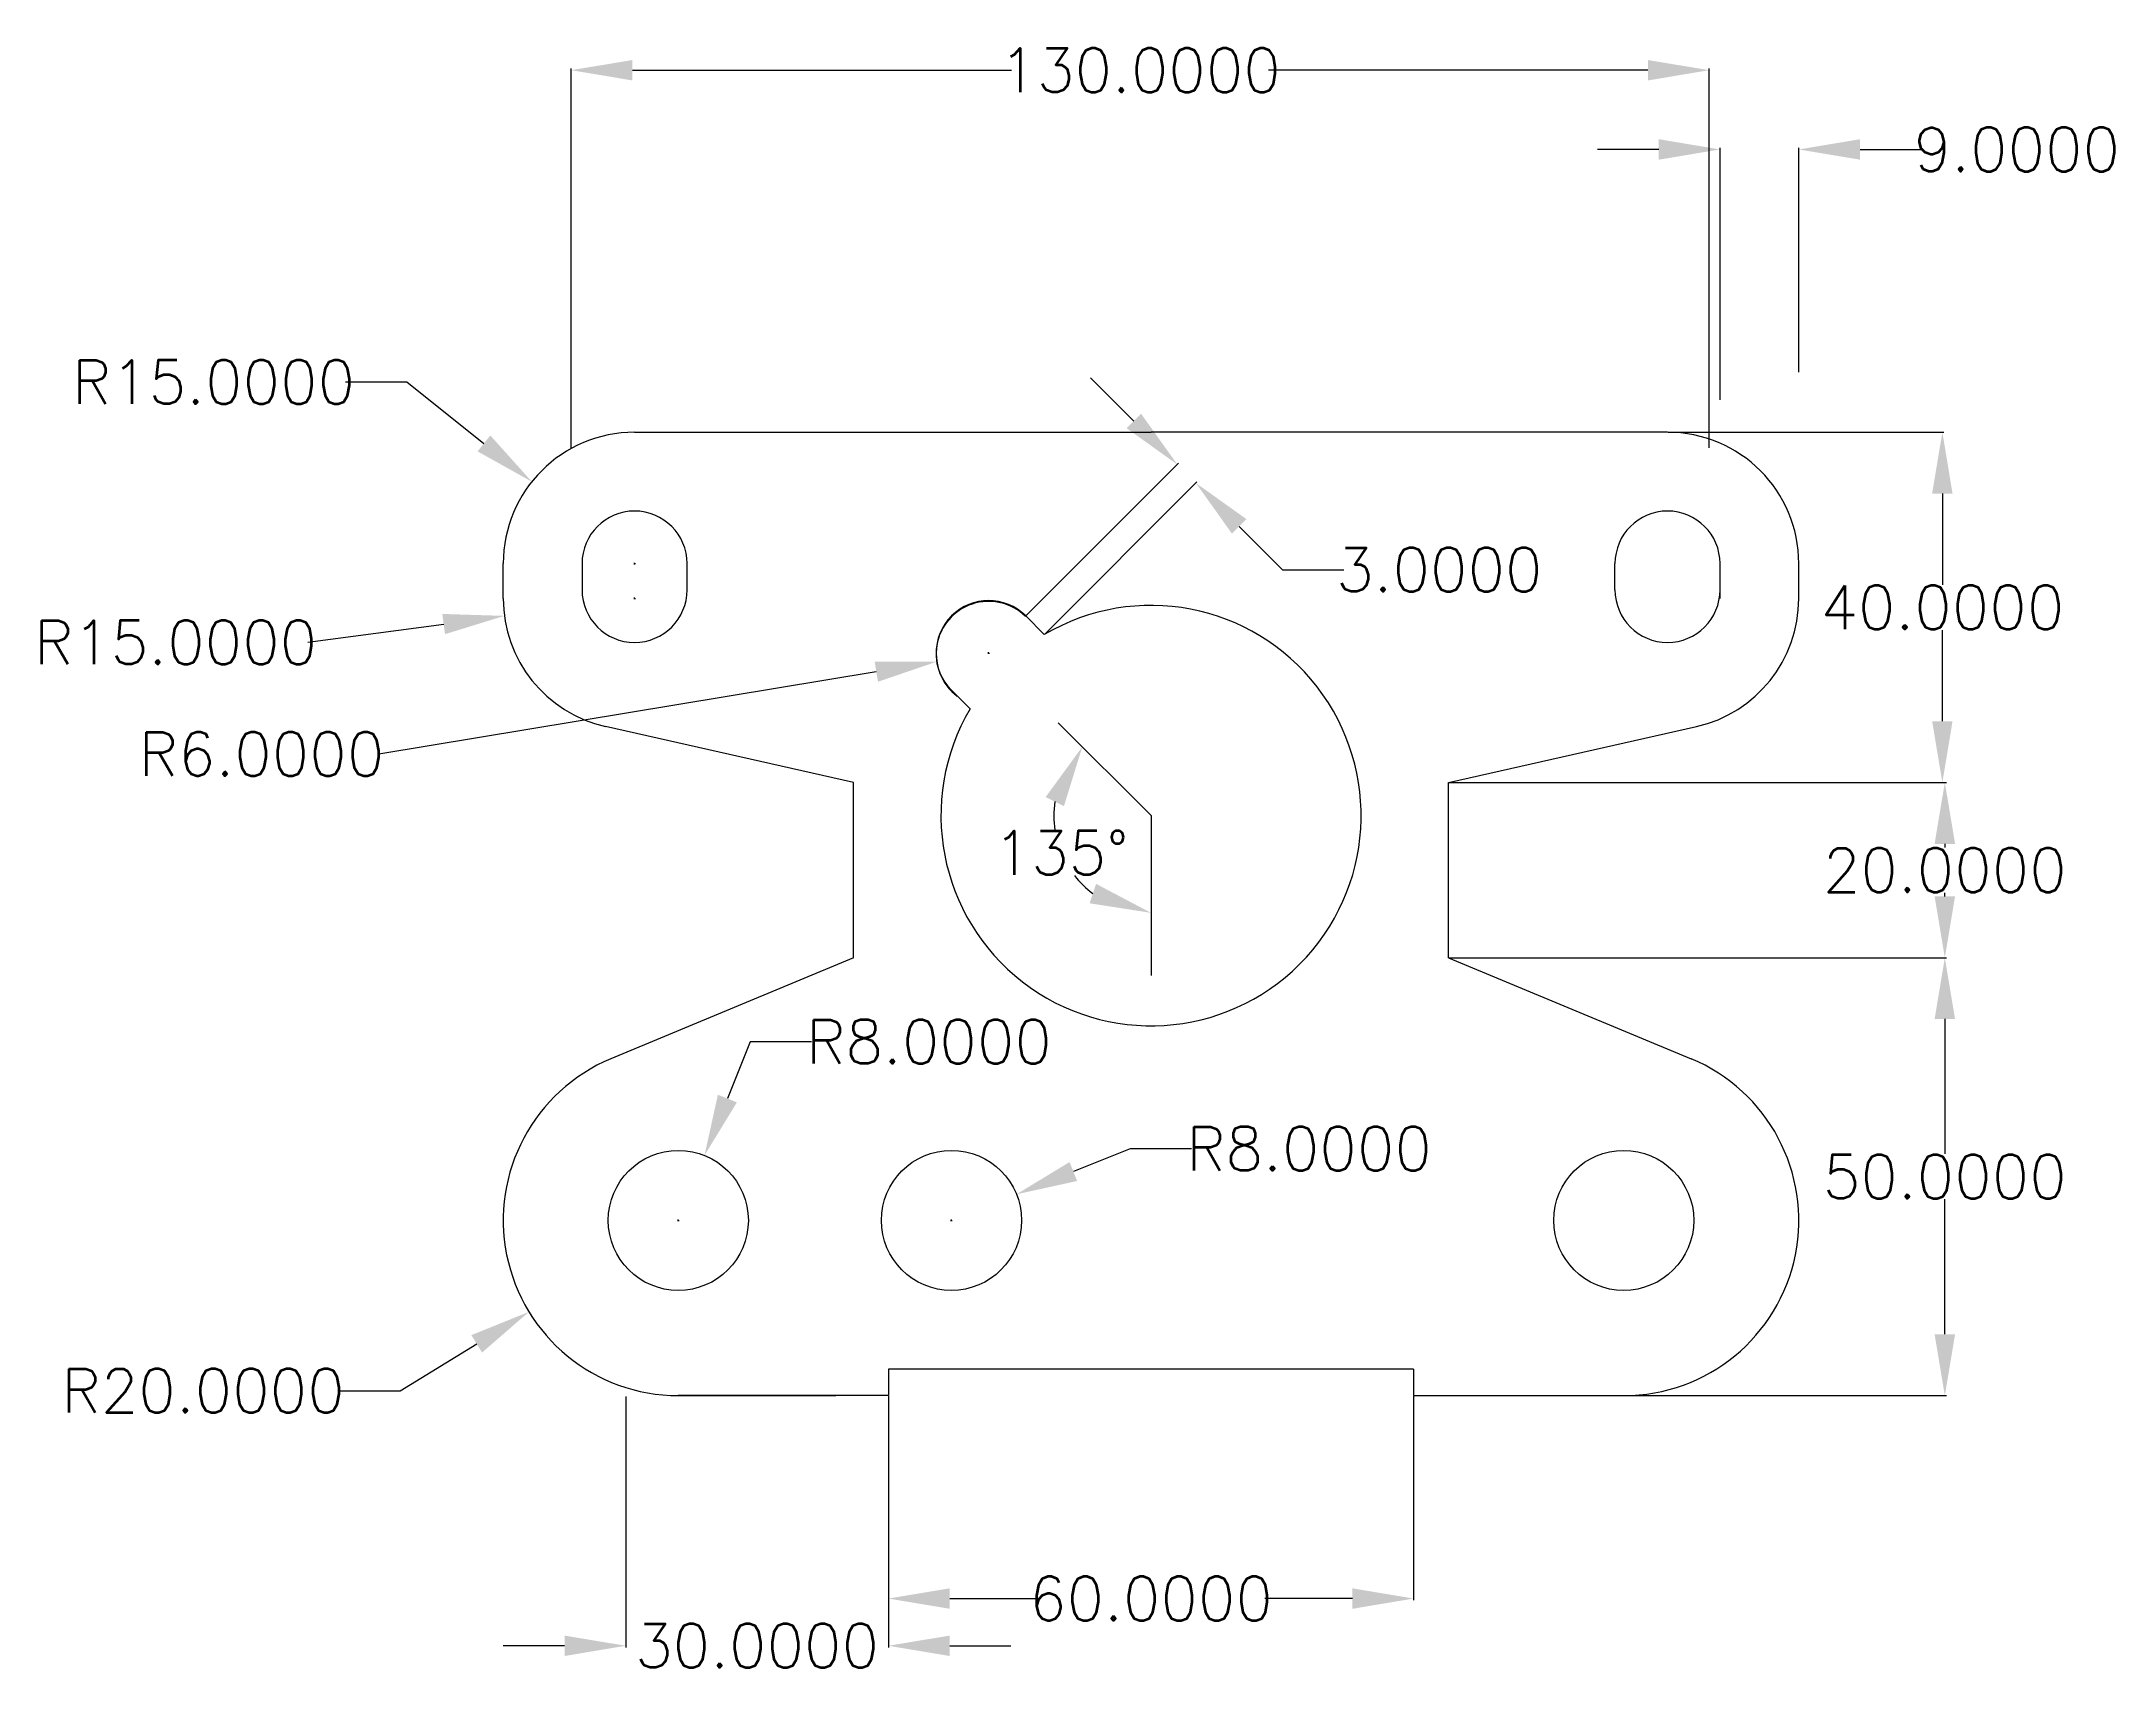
# Model space of a CAD drawing. Header units: inches. Extents: x -61 to 176, y -32 to 155.
import ezdxf

# ---------------------------------------------------------------- set-up
doc = ezdxf.new("R2010")
doc.units = ezdxf.units.IN
doc.header["$MEASUREMENT"] = 0
doc.styles.add('mystyle2', font='txt.shx', dxfattribs={"height": 5, "bigfont": '@extfont2.shx'})
doc.dimstyles.new('mystyle2', dxfattribs={"dimtxt": 1, "dimasz": 7, "dimexe": 0.18, "dimexo": 0.0625, "dimgap": 0.09, "dimtad": 0, "dimtih": 1, "dimtoh": 1, "dimdec": 4, "dimzin": 0, "dimdsep": 46, "dimtxsty": 'mystyle2', "dimcen": 0.09, "dimclrt": 3, "dimadec": 0, "dimazin": 0, "dimtfac": 1, "dimtdec": 4, "dimtofl": 0, "dimtmove": 0, "dimatfit": 3, "dimfxl": 1, "dimtolj": 1, "dimtzin": 0, "dimarcsym": 0})

# ---------------------------------------------------------------- blocks, each defined once
blk = doc.blocks.new('*D7')
at = {"color": 0, "lineweight": -2}
for p, q in [((124, 142.29), (117, 142.29)), ((131, 113.69), (131, 142.47)), ((140, 116.87), (140, 142.47)), ((147, 142.29), (154, 142.29))]:
    blk.add_line(p, q, dxfattribs=at)
at = {"color": 0}
for points in [[(124, 143.46), (124, 141.12), (131, 142.29)], [(147, 143.46), (147, 141.12), (140, 142.29)]]:
    blk.add_solid(points, dxfattribs=at)
at = {"layer": 'Defpoints', "color": 0}
for p in [(140, 142.29), (140, 116.81), (131, 113.63)]:
    blk.add_point(p, dxfattribs=at)
at = {"color": 3, "insert": (164.92, 142.29), "char_height": 5, "attachment_point": 5, "style": 'mystyle2'}
blk.add_mtext('\\A1;9.0000', dxfattribs=at)
blk = doc.blocks.new('*D8')
at = {"color": 0, "lineweight": -2}
for p, q in [((47.36, 84.78), (47.54, 84.78)), ((47.45, 84.69), (47.45, 84.87)), ((-22.2, 73.27), (34.62, 82.66))]:
    blk.add_line(p, q, dxfattribs=at)
at = {"color": 0}
blk.add_solid([(34.43, 83.81), (34.81, 81.51), (41.53, 83.8)], dxfattribs=at)
at = {"layer": 'Defpoints', "color": 0}
for p in [(41.53, 83.8), (47.45, 84.78)]:
    blk.add_point(p, dxfattribs=at)
at = {"color": 3, "insert": (-35.62, 73.27), "char_height": 5, "attachment_point": 5, "style": 'mystyle2'}
blk.add_mtext('\\A1;R6.0000', dxfattribs=at)
blk = doc.blocks.new('*D9')
at = {"color": 0, "lineweight": -2}
for p, q in [((-26.01, 115.74), (-19.01, 115.74)), ((-19.01, 115.74), (-10.2, 108.72)), ((6.91, 95), (7.09, 95)), ((7, 94.91), (7, 95.09))]:
    blk.add_line(p, q, dxfattribs=at)
at = {"color": 0}
blk.add_solid([(-9.47, 109.63), (-10.93, 107.81), (-4.73, 104.35)], dxfattribs=at)
at = {"layer": 'Defpoints', "color": 0}
for p in [(-4.73, 104.35), (7, 95)]:
    blk.add_point(p, dxfattribs=at)
at = {"color": 3, "insert": (-41.1, 115.74), "char_height": 5, "attachment_point": 5, "style": 'mystyle2'}
blk.add_mtext('\\A1;R15.0000', dxfattribs=at)
blk = doc.blocks.new('*D10')
at = {"color": 0, "lineweight": -2}
for p, q in [((6.91, 91.02), (7.09, 91.02)), ((7, 90.93), (7, 91.11)), ((-30.34, 86.01), (-14.8, 88.1))]:
    blk.add_line(p, q, dxfattribs=at)
at = {"color": 0}
blk.add_solid([(-14.96, 89.25), (-14.65, 86.94), (-7.87, 89.03)], dxfattribs=at)
at = {"layer": 'Defpoints', "color": 0}
for p in [(7, 91.02), (-7.87, 89.03)]:
    blk.add_point(p, dxfattribs=at)
at = {"color": 3, "insert": (-45.43, 86.01), "char_height": 5, "attachment_point": 5, "style": 'mystyle2'}
blk.add_mtext('\\A1;R15.0000', dxfattribs=at)
blk = doc.blocks.new('*D11')
at = {"color": 0, "lineweight": -2}
for p, q in [((64.05, 111.27), (59.1, 116.22)), ((51.73, 89.06), (69.12, 106.45)), ((53.86, 86.94), (71.24, 104.33)), ((76.07, 99.25), (81.02, 94.3)), ((81.02, 94.3), (88.02, 94.3))]:
    blk.add_line(p, q, dxfattribs=at)
at = {"color": 0}
for points in [[(64.87, 112.1), (63.22, 110.45), (69, 106.32)], [(76.89, 100.08), (75.24, 98.43), (71.12, 104.2)]]:
    blk.add_solid(points, dxfattribs=at)
at = {"layer": 'Defpoints', "color": 0}
for p in [(71.12, 104.2), (51.69, 89.02), (53.81, 86.9)]:
    blk.add_point(p, dxfattribs=at)
at = {"color": 3, "insert": (98.94, 94.3), "char_height": 5, "attachment_point": 5, "style": 'mystyle2'}
blk.add_mtext('\\A1;3.0000', dxfattribs=at)
blk = doc.blocks.new('*D12')
at = {"color": 0, "lineweight": -2}
for p, q in [((100.06, 50), (156.86, 50)), ((156.68, 43), (156.68, 27.59)), ((156.68, 7), (156.68, 22.41)), ((100.06, 0), (156.86, 0))]:
    blk.add_line(p, q, dxfattribs=at)
at = {"color": 0}
for points in [[(155.51, 43), (157.85, 43), (156.68, 50)], [(155.51, 7), (157.85, 7), (156.68, 0)]]:
    blk.add_solid(points, dxfattribs=at)
at = {"layer": 'Defpoints', "color": 0}
for p in [(100, 50), (100, 0), (156.68, 0)]:
    blk.add_point(p, dxfattribs=at)
at = {"color": 3, "insert": (156.68, 25), "char_height": 5, "attachment_point": 5, "style": 'mystyle2'}
blk.add_mtext('\\A1;50.0000', dxfattribs=at)
blk = doc.blocks.new('*D13')
at = {"color": 0, "lineweight": -2}
for p, q in [((100.06, 70), (156.86, 70)), ((156.68, 63), (156.68, 62.59)), ((156.68, 57), (156.68, 57.41)), ((100.12, 50), (156.86, 50))]:
    blk.add_line(p, q, dxfattribs=at)
at = {"color": 0}
for points in [[(155.51, 63), (157.85, 63), (156.68, 70)], [(155.51, 57), (157.85, 57), (156.68, 50)]]:
    blk.add_solid(points, dxfattribs=at)
at = {"layer": 'Defpoints', "color": 0}
for p in [(100, 70), (100.06, 50), (156.68, 50)]:
    blk.add_point(p, dxfattribs=at)
at = {"color": 3, "insert": (156.68, 60), "char_height": 5, "attachment_point": 5, "style": 'mystyle2'}
blk.add_mtext('\\A1;20.0000', dxfattribs=at)
blk = doc.blocks.new('*D14')
at = {"color": 0, "lineweight": -2}
for start, end in [(171.7327, 188.5988), (218.0138, 233.2673)]:
    blk.add_arc((66, 66.22), 11.11, start, end, dxfattribs=at)
at = {"color": 0}
for points in [[(53.96, 68.34), (56.05, 67.3), (58.15, 74.08)], [(59.72, 58.43), (58.99, 56.21), (66, 55.12)]]:
    blk.add_solid(points, dxfattribs=at)
at = {"layer": 'Defpoints', "color": 0}
for p in [(55.39, 76.83), (54.89, 66.22), (66, 66.22), (66, 66.22), (66, 47.95)]:
    blk.add_point(p, dxfattribs=at)
at = {"color": 3, "insert": (55.74, 61.97), "char_height": 5, "attachment_point": 5, "style": 'mystyle2'}
blk.add_mtext('\\A1;135°', dxfattribs=at)
blk = doc.blocks.new('*D15')
at = {"color": 0, "lineweight": -2}
for p, q in [((36, -0.06), (36, -23.36)), ((96, -0.06), (96, -23.36)), ((43, -23.18), (52.99, -23.18)), ((89, -23.18), (79.01, -23.18))]:
    blk.add_line(p, q, dxfattribs=at)
at = {"color": 0}
for points in [[(43, -22.01), (43, -24.35), (36, -23.18)], [(89, -22.01), (89, -24.35), (96, -23.18)]]:
    blk.add_solid(points, dxfattribs=at)
at = {"layer": 'Defpoints', "color": 0}
for p in [(36, 0), (96, 0), (96, -23.18)]:
    blk.add_point(p, dxfattribs=at)
at = {"color": 3, "insert": (66, -23.18), "char_height": 5, "attachment_point": 5, "style": 'mystyle2'}
blk.add_mtext('\\A1;60.0000', dxfattribs=at)
blk = doc.blocks.new('*D16')
at = {"color": 0, "lineweight": -2}
for p, q in [((6, -0.12), (6, -28.75)), ((36, -0.12), (36, -28.75)), ((-1, -28.57), (-8, -28.57)), ((43, -28.57), (50, -28.57))]:
    blk.add_line(p, q, dxfattribs=at)
at = {"color": 0}
for points in [[(-1, -27.41), (-1, -29.74), (6, -28.57)], [(43, -27.41), (43, -29.74), (36, -28.57)]]:
    blk.add_solid(points, dxfattribs=at)
at = {"layer": 'Defpoints', "color": 0}
for p in [(6, -0.06), (36, -0.06), (6, -28.57)]:
    blk.add_point(p, dxfattribs=at)
at = {"color": 3, "insert": (21, -28.57), "char_height": 5, "attachment_point": 5, "style": 'mystyle2'}
blk.add_mtext('\\A1;30.0000', dxfattribs=at)
blk = doc.blocks.new('*D17')
at = {"color": 0, "lineweight": -2}
for p, q in [((125.06, 110), (156.58, 110)), ((156.4, 103), (156.4, 92.59)), ((156.4, 77), (156.4, 87.41)), ((100.06, 70), (156.58, 70))]:
    blk.add_line(p, q, dxfattribs=at)
at = {"color": 0}
for points in [[(155.23, 103), (157.56, 103), (156.4, 110)], [(155.23, 77), (157.56, 77), (156.4, 70)]]:
    blk.add_solid(points, dxfattribs=at)
at = {"layer": 'Defpoints', "color": 0}
for p in [(125, 110), (100, 70), (156.4, 70)]:
    blk.add_point(p, dxfattribs=at)
at = {"color": 3, "insert": (156.4, 90), "char_height": 5, "attachment_point": 5, "style": 'mystyle2'}
blk.add_mtext('\\A1;40.0000', dxfattribs=at)
blk = doc.blocks.new('*D18')
at = {"color": 0, "lineweight": -2}
for p, q in [((-0.24, 108.2), (-0.24, 151.52)), ((6.76, 151.34), (50.08, 151.34)), ((122.76, 151.34), (79.43, 151.34)), ((129.76, 108.2), (129.76, 151.52))]:
    blk.add_line(p, q, dxfattribs=at)
at = {"color": 0}
for points in [[(6.76, 152.5), (6.76, 150.17), (-0.24, 151.34)], [(122.76, 152.5), (122.76, 150.17), (129.76, 151.34)]]:
    blk.add_solid(points, dxfattribs=at)
at = {"layer": 'Defpoints', "color": 0}
for p in [(129.76, 151.34), (-0.24, 108.14), (129.76, 108.14)]:
    blk.add_point(p, dxfattribs=at)
at = {"color": 3, "insert": (64.76, 151.34), "char_height": 5, "attachment_point": 5, "style": 'mystyle2'}
blk.add_mtext('\\A1;130.0000', dxfattribs=at)
blk = doc.blocks.new('*D19')
at = {"color": 0, "lineweight": -2}
for p, q in [((11.91, 20), (12.09, 20)), ((12, 19.91), (12, 20.09)), ((-19.79, 0.55), (-11.03, 5.91)), ((-26.79, 0.55), (-19.79, 0.55))]:
    blk.add_line(p, q, dxfattribs=at)
at = {"color": 0}
blk.add_solid([(-11.64, 6.9), (-10.42, 4.91), (-5.06, 9.56)], dxfattribs=at)
at = {"layer": 'Defpoints', "color": 0}
for p in [(12, 20), (-5.06, 9.56)]:
    blk.add_point(p, dxfattribs=at)
at = {"color": 3, "insert": (-42.29, 0.55), "char_height": 5, "attachment_point": 5, "style": 'mystyle2'}
blk.add_mtext('\\A1;R20.0000', dxfattribs=at)
blk = doc.blocks.new('*D20')
at = {"color": 0, "lineweight": -2}
for p, q in [((20.22, 40.41), (17.6, 33.91)), ((27.22, 40.41), (20.22, 40.41)), ((11.91, 20), (12.09, 20)), ((12, 19.91), (12, 20.09))]:
    blk.add_line(p, q, dxfattribs=at)
at = {"color": 0}
blk.add_solid([(16.52, 34.35), (18.69, 33.48), (14.99, 27.42)], dxfattribs=at)
at = {"layer": 'Defpoints', "color": 0}
for p in [(14.99, 27.42), (12, 20)]:
    blk.add_point(p, dxfattribs=at)
at = {"color": 3, "insert": (40.64, 40.41), "char_height": 5, "attachment_point": 5, "style": 'mystyle2'}
blk.add_mtext('\\A1;R8.0000', dxfattribs=at)
blk = doc.blocks.new('*D21')
at = {"color": 0, "lineweight": -2}
for p, q in [((63.62, 28.19), (57.13, 25.58)), ((70.62, 28.19), (63.62, 28.19)), ((43.11, 20), (43.29, 20)), ((43.2, 19.91), (43.2, 20.09))]:
    blk.add_line(p, q, dxfattribs=at)
at = {"color": 0}
blk.add_solid([(56.69, 26.66), (57.56, 24.5), (50.63, 22.98)], dxfattribs=at)
at = {"layer": 'Defpoints', "color": 0}
for p in [(50.63, 22.98), (43.2, 20)]:
    blk.add_point(p, dxfattribs=at)
at = {"color": 3, "insert": (84.05, 28.19), "char_height": 5, "attachment_point": 5, "style": 'mystyle2'}
blk.add_mtext('\\A1;R8.0000', dxfattribs=at)

msp = doc.modelspace()

# ---------------------------------------------------------------- linework, layer by layer
for p, q in [((7, 110), (66, 110)), ((125, 110), (66, 110)), ((125, 110), (116.26098, 110)), ((125, 101), (125, 101)), ((-8, 91.02282), (-8, 95)), ((1, 95), (1, 92)), ((13, 92), (13, 95)), ((119, 92), (119, 95)), ((131, 91.02282), (131, 95)), ((140, 91.02282), (140, 95)), ((43.20436, 89.01858), (43.20436, 89.01858)), ((51.68964, 89.01858), (51.6444, 88.97334)), ((53.81096, 86.89726), (51.68964, 89.01858)), ((53.81096, 86.89726), (51.68964, 89.01858)), ((125, 86), (125, 86)), ((45.32568, 78.41198), (43.20436, 80.5333)), ((45.32568, 78.41198), (43.20436, 80.5333)), ((32, 70), (3.69609, 76.39121)), ((66, 66.22294), (55.3934, 76.82955)), ((100, 70), (128.30391, 76.39121)), ((32, 50), (32, 70)), ((100, 50), (100, 70)), ((66, 66.22294), (66, 47.94822)), ((32, 50), (4.30769, 38.46154)), ((100, 50), (127.69231, 38.46154)), ((96, 3), (36, 3)), ((36, 3), (36, 0)), ((96, 3), (96, 0)), ((12, 0), (30, 0)), ((36, 0), (12, 0)), ((96, 0), (120, 0))]:
    msp.add_line(p, q)
for centre in [(12, 20), (43.20436, 20), (120, 20)]:
    msp.add_circle(centre, 8)
for centre, radius, start, end in [((7, 95), 15, 90, 180), ((125, 95), 15, 0, 90), ((7, 95), 6, 90, 180), ((7, 95), 6, 0, 90), ((125, 95), 6, 90, 180), ((125, 95), 6, 0, 90), ((7, 91.02282), 15, 180, 257.2756443), ((7, 92), 6, 180, 270), ((7, 92), 6, 270, 0), ((47.447, 84.68594), 6, 45.6077249, 233.3523825), ((66, 66.22294), 24, 149.4775122, 120.5224878), ((47.447, 84.77594), 6, 45, 135), ((125, 92), 6, 180, 270), ((125, 92), 6, 270, 0), ((125, 91.02282), 15, 282.7243557, 0), ((47.447, 84.77594), 6, 135, 225), ((12, 20), 20, 112.6198649, 270), ((120, 20), 20, 270, 67.3801351)]:
    msp.add_arc(centre, radius, start, end)

# ---------------------------------------------------------------- dimensions: what is measured, and where the dimension line sits
for base, p1, p2, picture, middle in [((129.75714, 151.33833), (-0.24286, 108.13548), (129.75714, 108.13548), '*D18', (64.75714, 151.33833)), ((140, 142.28997), (131, 113.63225), (140, 116.8089), '*D7', (164.92333, 142.28997)), ((96, -23.18036), (36, 0), (96, 0), '*D15', (66, -23.18036)), ((6, -28.57328), (36, -0.0625), (6, -0.0625), '*D16', (21, -28.57328))]:
    dim = msp.add_linear_dim(base=base, p1=p1, p2=p2, dimstyle='mystyle2')
    dim.commit()
    dim.dimension.update_dxf_attribs({"geometry": picture, "text_midpoint": middle})
for center, mpoint, picture, middle in [((7, 95), (-4.72687, 104.3531), '*D9', (-41.0999, 115.74493)), ((7, 91.02282), (-7.86686, 89.02874), '*D10', (-30.33962, 86.01448)), ((47.447, 84.77594), (41.52721, 83.79816), '*D8', (-22.19638, 73.27286)), ((12, 20), (-5.05953, 9.56102), '*D19', (-42.29238, 0.54985))]:
    dim = msp.add_radius_dim(center=center, mpoint=mpoint, dimstyle='mystyle2')
    dim.commit()
    dim.dimension.update_dxf_attribs({"geometry": picture, "text_midpoint": middle, "dimtype": 164})
dim = msp.add_aligned_dim(p1=(51.68964, 89.01858), p2=(53.81096, 86.89726), distance=24.4742, dimstyle='mystyle2')
dim.commit()
dim.dimension.update_dxf_attribs({"geometry": '*D11', "text_midpoint": (98.93967, 94.30364)})
for base, p1, p2, picture, middle in [((156.39707, 70), (125, 110), (100, 70), '*D17', (156.39707, 90)), ((156.67893, 50), (100, 70), (100.0625, 50), '*D13', (156.67893, 60)), ((156.67893, 0), (100, 50), (100, 0), '*D12', (156.67893, 25))]:
    dim = msp.add_linear_dim(base=base, p1=p1, p2=p2, angle=90, dimstyle='mystyle2')
    dim.commit()
    dim.dimension.update_dxf_attribs({"geometry": picture, "text_midpoint": middle})
dim = msp.add_angular_dim_2l(base=(54.89213, 66.22294), line1=((66, 66.22294), (55.3934, 76.82955)), line2=((66, 66.22294), (66, 47.94822)), dimstyle='mystyle2')
dim.commit()
dim.dimension.update_dxf_attribs({"geometry": '*D14', "text_midpoint": (55.73766, 61.97214)})
for center, mpoint, picture, middle in [((12, 20), (14.98875, 27.42074), '*D20', (40.64239, 40.40703)), ((43.20436, 20), (50.6298, 22.97706), '*D21', (84.04764, 28.18692))]:
    dim = msp.add_radius_dim(center=center, mpoint=mpoint, dimstyle='mystyle2')
    dim.commit()
    dim.dimension.update_dxf_attribs({"geometry": picture, "text_midpoint": middle})

doc.saveas('drawing.dxf')
